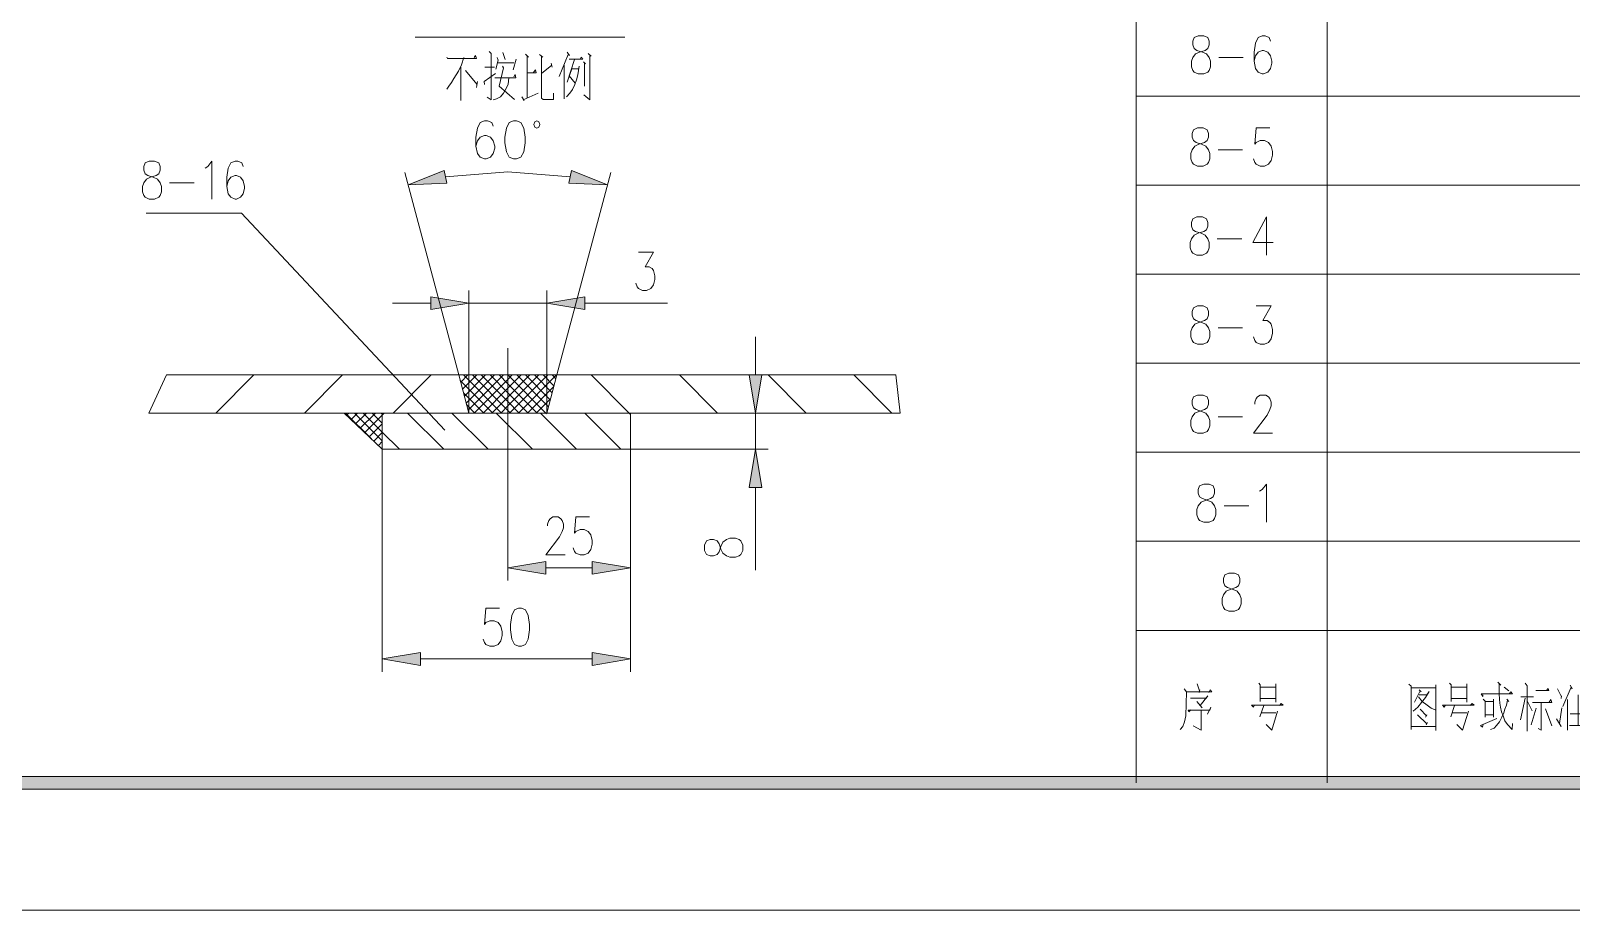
# Model space of a CAD drawing. Header units: millimetres. Extents: x 0 to 829, y 0 to 570.
# Drawn here: x 493.3 to 609.6, y 0 to 66.4 of the extents above; entities that cross this region are included whole.
import ezdxf

# ---------------------------------------------------------------- set-up
doc = ezdxf.new("R2010")
doc.units = ezdxf.units.MM

msp = doc.modelspace()

# ---------------------------------------------------------------- hatches: boundary and pattern name
h = msp.add_hatch(color=0)
h.dxf.hatch_style = 2
h.paths.add_polyline_path([(524.711083, 54.867528), (521.797139, 54.733472), (524.51, 55.805917)])
h = msp.add_hatch(color=0)
h.dxf.hatch_style = 2
h.paths.add_polyline_path([(534.13025, 55.805917), (536.843111, 54.733472), (533.929167, 54.867528)])
h = msp.add_hatch(color=0)
h.dxf.hatch_style = 2
h.paths.add_polyline_path([(523.504583, 46.287972), (526.38325, 45.808194), (523.504583, 45.328417)])
h = msp.add_hatch(color=0)
h.dxf.hatch_style = 2
h.paths.add_polyline_path([(535.135667, 46.287972), (532.257, 45.808194), (535.135667, 45.328417)])
h = msp.add_hatch(color=0)
h.dxf.hatch_style = 2
h.paths.add_polyline_path([(547.52875, 40.393056), (548.008528, 37.510861), (548.488306, 40.393056)])
h = msp.add_hatch(color=0)
h.dxf.hatch_style = 2
h.paths.add_polyline_path([(547.52875, 31.901694), (548.008528, 34.780361), (548.488306, 31.901694)])
h = msp.add_hatch(color=0)
h.dxf.hatch_style = 2
h.paths.add_polyline_path([(532.200556, 26.32075), (529.321889, 25.840972), (532.200556, 25.361194)])
h = msp.add_hatch(color=0)
h.dxf.hatch_style = 2
h.paths.add_polyline_path([(535.693056, 26.32075), (538.571722, 25.840972), (535.693056, 25.361194)])
h = msp.add_hatch(color=0)
h.dxf.hatch_style = 2
h.paths.add_polyline_path([(522.724944, 19.434528), (519.846278, 18.95475), (522.724944, 18.474972)])
h = msp.add_hatch(color=0)
h.dxf.hatch_style = 2
h.paths.add_polyline_path([(535.693056, 19.434528), (538.571722, 18.95475), (535.693056, 18.474972)])
h = msp.add_hatch(color=0)
h.dxf.hatch_style = 2
h.paths.add_polyline_path([(23.512639, 9.119306), (24.472194, 10.078861), (797.055528, 10.078861), (798.015083, 9.119306)])

# ---------------------------------------------------------------- linework, layer by layer
at = {"color": 0, "lineweight": 0}
for points in [[(0, 0), (0, 570.081833), (807.130861, 570.081833), (807.130861, 0)], [(581.434222, 65.9765), (581.127306, 65.838917), (581.025, 65.56375), (581.025, 65.288583), (581.127306, 65.016944), (581.331917, 64.879361), (581.744667, 64.741778), (582.051583, 64.604194), (582.256194, 64.329028), (582.362028, 64.057389), (582.362028, 63.644639), (582.256194, 63.369472), (582.153889, 63.231889), (581.846972, 63.097833), (581.434222, 63.097833), (581.127306, 63.231889), (581.025, 63.369472), (580.922694, 63.644639), (580.922694, 64.057389), (581.025, 64.329028), (581.229611, 64.604194), (581.536528, 64.741778), (581.949278, 64.879361), (582.153889, 65.016944), (582.256194, 65.288583), (582.256194, 65.56375), (582.153889, 65.838917), (581.846972, 65.9765)], [(529.759333, 59.559472), (529.43125, 59.421889), (529.209, 59.009139), (529.099639, 58.32475), (529.099639, 57.912), (529.209, 57.227611), (529.43125, 56.818389), (529.759333, 56.680806), (529.978056, 56.680806), (530.306139, 56.818389), (530.524861, 57.227611), (530.63775, 57.912), (530.63775, 58.32475), (530.524861, 59.009139), (530.306139, 59.421889), (529.978056, 59.559472)], [(531.731361, 59.284306), (531.667861, 59.478333), (531.512639, 59.559472), (531.357417, 59.478333), (531.293917, 59.284306), (531.357417, 59.090278), (531.512639, 59.009139), (531.667861, 59.090278)], [(581.384833, 59.02325), (581.074389, 58.889194), (580.972083, 58.614028), (580.972083, 58.338861), (581.074389, 58.063694), (581.282528, 57.929639), (581.69175, 57.792056), (582.002194, 57.654472), (582.206806, 57.379306), (582.309111, 57.104139), (582.309111, 56.694917), (582.206806, 56.41975), (582.1045, 56.282167), (581.794056, 56.144583), (581.384833, 56.144583), (581.074389, 56.282167), (580.972083, 56.41975), (580.869778, 56.694917), (580.869778, 57.104139), (580.972083, 57.379306), (581.176694, 57.654472), (581.487139, 57.792056), (581.896361, 57.929639), (582.1045, 58.063694), (582.206806, 58.338861), (582.206806, 58.614028), (582.1045, 58.889194), (581.794056, 59.02325)], [(502.25325, 56.529111), (501.942806, 56.391528), (501.8405, 56.119889), (501.8405, 55.844722), (501.942806, 55.569556), (502.150944, 55.431972), (502.560167, 55.297917), (502.870611, 55.160333), (503.075222, 54.885167), (503.177528, 54.61), (503.177528, 54.200778), (503.075222, 53.925611), (502.972917, 53.788028), (502.662472, 53.650444), (502.25325, 53.650444), (501.942806, 53.788028), (501.8405, 53.925611), (501.738194, 54.200778), (501.738194, 54.61), (501.8405, 54.885167), (502.045111, 55.160333), (502.355556, 55.297917), (502.764778, 55.431972), (502.972917, 55.569556), (503.075222, 55.844722), (503.075222, 56.119889), (502.972917, 56.391528), (502.662472, 56.529111)], [(524.711083, 54.867528), (521.797139, 54.733472), (524.51, 55.805917)], [(534.13025, 55.805917), (536.843111, 54.733472), (533.929167, 54.867528)], [(581.331917, 52.306361), (581.025, 52.168778), (580.922694, 51.893611), (580.922694, 51.621972), (581.025, 51.346806), (581.229611, 51.209222), (581.642361, 51.071639), (581.949278, 50.934056), (582.153889, 50.662417), (582.256194, 50.38725), (582.256194, 49.9745), (582.153889, 49.702861), (582.051583, 49.565278), (581.744667, 49.427694), (581.331917, 49.427694), (581.025, 49.565278), (580.922694, 49.702861), (580.816861, 49.9745), (580.816861, 50.38725), (580.922694, 50.662417), (581.127306, 50.934056), (581.434222, 51.071639), (581.846972, 51.209222), (582.051583, 51.346806), (582.153889, 51.621972), (582.153889, 51.893611), (582.051583, 52.168778), (581.744667, 52.306361)], [(523.504583, 46.287972), (526.38325, 45.808194), (523.504583, 45.328417)], [(535.135667, 46.287972), (532.257, 45.808194), (535.135667, 45.328417)], [(581.384833, 45.589472), (581.074389, 45.451889), (580.972083, 45.176722), (580.972083, 44.901556), (581.074389, 44.629917), (581.282528, 44.492333), (581.69175, 44.35475), (582.002194, 44.217167), (582.206806, 43.942), (582.309111, 43.670361), (582.309111, 43.257611), (582.206806, 42.982444), (582.1045, 42.844861), (581.794056, 42.710806), (581.384833, 42.710806), (581.074389, 42.844861), (580.972083, 42.982444), (580.869778, 43.257611), (580.869778, 43.670361), (580.972083, 43.942), (581.176694, 44.217167), (581.487139, 44.35475), (581.896361, 44.492333), (582.1045, 44.629917), (582.206806, 44.901556), (582.206806, 45.176722), (582.1045, 45.451889), (581.794056, 45.589472)], [(547.52875, 40.393056), (548.008528, 37.510861), (548.488306, 40.393056)], [(581.384833, 38.869056), (581.074389, 38.735), (580.972083, 38.459833), (580.972083, 38.184667), (581.074389, 37.9095), (581.282528, 37.771917), (581.69175, 37.637861), (582.002194, 37.500278), (582.206806, 37.225111), (582.309111, 36.949944), (582.309111, 36.540722), (582.206806, 36.265556), (582.1045, 36.127972), (581.794056, 35.990389), (581.384833, 35.990389), (581.074389, 36.127972), (580.972083, 36.265556), (580.869778, 36.540722), (580.869778, 36.949944), (580.972083, 37.225111), (581.176694, 37.500278), (581.487139, 37.637861), (581.896361, 37.771917), (582.1045, 37.9095), (582.206806, 38.184667), (582.206806, 38.459833), (582.1045, 38.735), (581.794056, 38.869056)], [(547.52875, 31.901694), (548.008528, 34.780361), (548.488306, 31.901694)], [(581.846972, 32.152167), (581.536528, 32.014583), (581.434222, 31.739417), (581.434222, 31.467778), (581.536528, 31.192611), (581.744667, 31.055028), (582.153889, 30.917444), (582.464333, 30.779861), (582.668944, 30.508222), (582.77125, 30.233056), (582.77125, 29.820306), (582.668944, 29.548667), (582.566639, 29.411083), (582.256194, 29.2735), (581.846972, 29.2735), (581.536528, 29.411083), (581.434222, 29.548667), (581.331917, 29.820306), (581.331917, 30.233056), (581.434222, 30.508222), (581.642361, 30.779861), (581.949278, 30.917444), (582.362028, 31.055028), (582.566639, 31.192611), (582.668944, 31.467778), (582.668944, 31.739417), (582.566639, 32.014583), (582.256194, 32.152167)], [(544.170306, 27.139194), (544.307889, 26.82875), (544.583056, 26.726444), (544.854694, 26.726444), (545.129861, 26.82875), (545.267444, 27.033361), (545.405028, 27.446111), (545.542611, 27.756556), (545.817778, 27.961167), (546.089417, 28.063472), (546.502167, 28.063472), (546.777333, 27.961167), (546.911389, 27.858861), (547.048972, 27.548417), (547.048972, 27.139194), (546.911389, 26.82875), (546.777333, 26.726444), (546.502167, 26.624139), (546.089417, 26.624139), (545.817778, 26.726444), (545.542611, 26.931056), (545.405028, 27.2415), (545.267444, 27.650722), (545.129861, 27.858861), (544.854694, 27.961167), (544.583056, 27.961167), (544.307889, 27.858861), (544.170306, 27.548417)], [(532.200556, 26.32075), (529.321889, 25.840972), (532.200556, 25.361194)], [(535.693056, 26.32075), (538.571722, 25.840972), (535.693056, 25.361194)], [(583.748444, 25.435278), (583.441528, 25.297694), (583.339222, 25.022528), (583.339222, 24.747361), (583.441528, 24.475722), (583.646139, 24.338139), (584.058889, 24.200556), (584.365806, 24.062972), (584.570417, 23.787806), (584.672722, 23.516167), (584.672722, 23.103417), (584.570417, 22.82825), (584.468111, 22.690667), (584.161194, 22.556611), (583.748444, 22.556611), (583.441528, 22.690667), (583.339222, 22.82825), (583.233389, 23.103417), (583.233389, 23.516167), (583.339222, 23.787806), (583.543833, 24.062972), (583.85075, 24.200556), (584.2635, 24.338139), (584.468111, 24.475722), (584.570417, 24.747361), (584.570417, 25.022528), (584.468111, 25.297694), (584.161194, 25.435278)], [(530.133278, 22.792972), (529.826361, 22.655389), (529.62175, 22.242639), (529.515917, 21.55825), (529.515917, 21.1455), (529.62175, 20.461111), (529.826361, 20.051889), (530.133278, 19.914306), (530.341417, 19.914306), (530.648333, 20.051889), (530.852944, 20.461111), (530.958778, 21.1455), (530.958778, 21.55825), (530.852944, 22.242639), (530.648333, 22.655389), (530.341417, 22.792972)], [(522.724944, 19.434528), (519.846278, 18.95475), (522.724944, 18.474972)], [(535.693056, 19.434528), (538.571722, 18.95475), (535.693056, 18.474972)], [(23.512639, 9.119306), (24.472194, 10.078861), (797.055528, 10.078861), (798.015083, 9.119306)]]:
    msp.add_lwpolyline(points, close=True, dxfattribs=at)
for points in [[(576.756389, 21.11375), (576.756389, 135.942917)], [(591.15325, 21.11375), (591.15325, 135.942917)], [(522.336889, 65.874194), (538.1625, 65.874194)], [(586.884639, 65.56375), (586.782333, 65.838917), (586.475417, 65.9765), (586.267278, 65.9765), (585.960361, 65.838917), (585.75575, 65.426167), (585.649917, 64.741778), (585.649917, 64.057389), (585.75575, 63.507056), (585.960361, 63.231889), (586.267278, 63.097833), (586.369583, 63.097833), (586.680028, 63.231889), (586.884639, 63.507056), (586.986944, 63.919806), (586.986944, 64.057389), (586.884639, 64.466611), (586.680028, 64.741778), (586.369583, 64.879361), (586.267278, 64.879361), (585.960361, 64.741778), (585.75575, 64.466611), (585.649917, 64.057389)], [(524.704028, 64.367833), (524.760472, 64.254944), (526.947694, 64.254944), (526.89125, 64.48425), (526.774833, 64.329028)], [(525.998722, 64.254944), (525.998722, 64.329028), (525.825861, 63.792806), (525.596556, 63.295389), (525.423694, 63.02375), (525.250833, 62.755639), (525.077972, 62.448722), (524.876889, 62.180611), (524.704028, 61.951306)], [(527.900194, 64.791167), (528.073056, 64.639472), (528.073056, 61.143444), (527.755556, 61.337472)], [(528.503444, 64.329028), (528.588111, 64.138528), (528.418778, 63.447083)], [(528.933833, 64.713556), (529.106694, 64.177333)], [(529.942778, 64.216139), (529.713472, 63.408278)], [(530.662444, 64.600667), (530.89175, 64.367833)], [(530.778861, 64.445444), (530.778861, 61.259861)], [(531.699611, 64.561861), (531.957139, 64.367833)], [(531.872472, 64.445444), (531.872472, 61.337472), (531.872472, 61.259861), (531.988889, 61.18225), (532.765, 61.18225), (532.765, 61.644389)], [(533.802167, 64.752361), (533.975028, 64.48425), (533.886833, 64.561861), (533.195389, 62.910861)], [(534.348972, 64.177333), (533.802167, 62.487528), (534.147889, 63.485889), (534.666472, 63.485889)], [(533.946806, 64.216139), (534.980444, 64.216139), (534.867556, 64.367833), (534.779361, 64.216139)], [(535.040417, 64.022111), (535.181528, 63.870417), (535.096861, 63.909222), (535.096861, 62.180611)], [(535.386139, 64.639472), (535.615444, 64.445444), (535.499028, 64.523056), (535.499028, 61.143444), (535.068639, 61.527972)], [(582.979389, 64.329028), (584.827944, 64.329028)], [(525.769417, 63.602306), (525.769417, 61.104639)], [(526.115139, 63.369472), (526.975917, 62.335833)], [(527.554472, 62.297028), (527.522722, 62.526333), (528.387028, 63.140167)], [(527.582694, 63.602306), (528.302361, 63.602306)], [(529.395972, 62.794444), (529.339528, 62.335833), (529.194889, 61.990111), (528.993806, 61.644389), (528.760972, 61.376278), (528.475222, 61.221056), (528.214167, 61.143444)], [(528.330583, 62.794444), (529.914556, 62.794444), (529.886333, 63.062556), (529.769917, 62.872056)], [(528.531667, 63.948028), (529.769917, 63.948028)], [(528.905611, 63.676389), (528.993806, 63.5635), (528.676306, 62.180611), (529.826361, 61.18225)], [(530.778861, 63.178972), (531.470306, 63.178972), (531.410333, 63.408278), (531.237472, 63.178972)], [(532.648583, 63.754), (531.872472, 63.140167)], [(532.592139, 63.909222), (532.676806, 63.602306)], [(533.569333, 63.754), (533.569333, 61.221056)], [(534.694694, 63.676389), (534.6065, 63.02375), (534.493611, 62.64275), (534.377194, 62.297028), (534.204333, 61.9125), (534.00325, 61.644389), (533.742194, 61.376278)], [(533.946806, 62.949667), (534.405417, 62.409917)], [(527.035889, 62.526333), (526.947694, 62.064194)], [(530.489583, 61.143444), (531.611417, 61.644389)], [(530.373167, 61.376278), (530.546028, 61.104639)], [(576.756389, 61.425667), (749.508139, 61.425667)], [(528.22475, 59.146722), (528.111861, 59.421889), (527.783778, 59.559472), (527.565056, 59.559472), (527.236972, 59.421889), (527.01825, 59.009139), (526.905361, 58.32475), (526.905361, 57.640361), (527.01825, 57.090028), (527.236972, 56.818389), (527.565056, 56.680806), (527.674417, 56.680806), (528.0025, 56.818389), (528.22475, 57.090028), (528.334111, 57.502778), (528.334111, 57.640361), (528.22475, 58.049583), (528.0025, 58.32475), (527.674417, 58.462333), (527.565056, 58.462333), (527.236972, 58.32475), (527.01825, 58.049583), (526.905361, 57.640361)], [(586.83525, 59.02325), (585.805139, 59.02325), (585.702833, 57.792056), (585.805139, 57.929639), (586.115583, 58.063694), (586.4225, 58.063694), (586.729417, 57.929639), (586.937556, 57.654472), (587.039861, 57.241722), (587.039861, 56.966556), (586.937556, 56.557333), (586.729417, 56.282167), (586.4225, 56.144583), (586.115583, 56.144583), (585.805139, 56.282167), (585.702833, 56.41975), (585.600528, 56.694917)], [(582.926472, 57.379306), (584.778556, 57.379306)], [(506.468944, 55.982306), (506.673556, 56.119889), (506.984, 56.529111), (506.984, 53.650444)], [(509.347611, 56.119889), (509.245306, 56.391528), (508.934861, 56.529111), (508.73025, 56.529111), (508.423333, 56.391528), (508.215194, 55.982306), (508.112889, 55.297917), (508.112889, 54.61), (508.215194, 54.063194), (508.423333, 53.788028), (508.73025, 53.650444), (508.832556, 53.650444), (509.143, 53.788028), (509.347611, 54.063194), (509.449917, 54.472417), (509.449917, 54.61), (509.347611, 55.02275), (509.143, 55.297917), (508.832556, 55.431972), (508.73025, 55.431972), (508.423333, 55.297917), (508.215194, 55.02275), (508.112889, 54.61)], [(503.794889, 54.885167), (505.646972, 54.885167)], [(525.62125, 40.382472), (521.550194, 55.661278)], [(534.027944, 55.336722), (529.318361, 55.72125), (524.612306, 55.336722)], [(533.019, 40.382472), (537.090056, 55.661278)], [(576.756389, 54.70525), (749.508139, 54.70525)], [(509.227667, 52.595639), (502.031, 52.595639)], [(509.227667, 52.595639), (524.569972, 36.216167)], [(586.577722, 52.306361), (585.547611, 50.38725), (587.08925, 50.38725)], [(586.577722, 52.306361), (586.577722, 49.427694)], [(582.873556, 50.662417), (584.725639, 50.662417)], [(539.1785, 49.646417), (540.310917, 49.646417), (539.693556, 48.552806), (540.000472, 48.552806), (540.208611, 48.415222), (540.310917, 48.277639), (540.413222, 47.864889), (540.413222, 47.59325), (540.310917, 47.1805), (540.102778, 46.905333), (539.795861, 46.76775), (539.488944, 46.76775), (539.1785, 46.905333), (539.076194, 47.042917), (538.973889, 47.318083)], [(576.756389, 47.988361), (749.508139, 47.988361)], [(526.38325, 37.510861), (526.38325, 46.76775)], [(532.257, 37.510861), (532.257, 46.76775)], [(523.504583, 45.808194), (520.625917, 45.808194)], [(526.38325, 45.808194), (532.257, 45.808194)], [(535.135667, 45.808194), (541.372778, 45.808194)], [(585.805139, 45.589472), (586.937556, 45.589472), (586.320194, 44.492333), (586.627111, 44.492333), (586.83525, 44.35475), (586.937556, 44.217167), (587.039861, 43.804417), (587.039861, 43.532778), (586.937556, 43.120028), (586.729417, 42.844861), (586.4225, 42.710806), (586.115583, 42.710806), (585.805139, 42.844861), (585.702833, 42.982444), (585.600528, 43.257611)], [(548.008528, 40.393056), (548.008528, 43.271722)], [(582.926472, 43.942), (584.778556, 43.942)], [(529.321889, 42.407417), (529.321889, 25.608139)], [(576.756389, 41.271472), (749.508139, 41.271472)], [(503.544417, 40.382472), (502.228556, 37.510861)], [(503.544417, 40.382472), (558.616556, 40.382472)], [(507.280333, 37.510861), (510.148417, 40.382472)], [(513.969, 37.510861), (516.837083, 40.382472)], [(520.657667, 37.510861), (523.52575, 40.382472)], [(526.38325, 37.510861), (525.62125, 40.382472)], [(528.178889, 37.510861), (525.734139, 39.959139)], [(525.765889, 39.839194), (526.309167, 40.382472)], [(525.907, 39.310028), (526.975917, 40.382472)], [(528.849167, 37.510861), (525.981083, 40.382472)], [(526.048111, 38.784389), (527.646194, 40.382472)], [(526.185694, 38.255222), (528.312944, 40.382472)], [(526.326806, 37.726056), (528.983222, 40.382472)], [(529.321889, 37.708417), (526.647833, 40.382472)], [(526.781889, 37.510861), (529.321889, 40.050861)], [(529.321889, 38.378694), (527.318111, 40.382472)], [(529.321889, 39.048972), (527.984861, 40.382472)], [(529.321889, 39.715722), (528.655139, 40.382472)], [(529.321889, 39.380583), (530.32025, 40.382472)], [(529.321889, 40.050861), (529.649972, 40.382472)], [(529.321889, 38.713833), (530.990528, 40.382472)], [(529.321889, 38.043556), (531.657278, 40.382472)], [(532.242889, 37.461472), (529.321889, 40.382472)], [(531.523222, 37.510861), (529.321889, 39.715722)], [(529.455944, 37.510861), (532.327556, 40.382472)], [(532.384, 37.990639), (529.992167, 40.382472)], [(530.126222, 37.510861), (532.994306, 40.382472)], [(532.525111, 38.519806), (530.662444, 40.382472)], [(532.662694, 39.048972), (531.329194, 40.382472)], [(532.803806, 39.574611), (531.999472, 40.382472)], [(532.257, 37.510861), (533.019, 40.382472)], [(532.944917, 40.103778), (532.666222, 40.382472)], [(538.472944, 37.510861), (535.604861, 40.382472)], [(545.1475, 37.510861), (542.275889, 40.382472)], [(551.850278, 37.510861), (548.978667, 40.382472)], [(558.299056, 37.510861), (555.430972, 40.382472)], [(558.616556, 40.382472), (558.934056, 37.510861)], [(527.512139, 37.510861), (525.974028, 39.048972)], [(527.452167, 37.510861), (529.321889, 39.380583)], [(528.118917, 37.510861), (529.321889, 38.713833)], [(530.856472, 37.510861), (529.321889, 39.048972)], [(530.186194, 37.510861), (529.321889, 38.378694)], [(530.7965, 37.510861), (532.786167, 39.504056)], [(531.46325, 37.510861), (532.54275, 38.590361)], [(585.702833, 38.184667), (585.702833, 38.32225), (585.805139, 38.597417), (585.907444, 38.735), (586.115583, 38.869056), (586.524806, 38.869056), (586.729417, 38.735), (586.83525, 38.597417), (586.937556, 38.32225), (586.937556, 38.047083), (586.83525, 37.771917), (586.627111, 37.362694), (585.600528, 35.990389), (587.039861, 35.990389)], [(502.228556, 37.510861), (558.934056, 37.510861)], [(519.846278, 34.780361), (516.964083, 37.510861)], [(519.024306, 35.56), (517.073444, 37.510861)], [(517.144, 37.341528), (517.313333, 37.510861)], [(517.486194, 37.016972), (517.980083, 37.510861)], [(519.846278, 35.408306), (517.740194, 37.510861)], [(517.828389, 36.692417), (518.650361, 37.510861)], [(518.174111, 36.367861), (519.320639, 37.510861)], [(519.846278, 36.075056), (518.410472, 37.510861)], [(518.516306, 36.039778), (519.987389, 37.510861)], [(519.846278, 36.745333), (519.077222, 37.510861)], [(519.846278, 37.415611), (519.7475, 37.510861)], [(519.846278, 37.510861), (519.846278, 34.780361)], [(524.485306, 34.780361), (521.754806, 37.510861)], [(527.829639, 34.780361), (525.099139, 37.510861)], [(526.841861, 37.510861), (526.217444, 38.135278)], [(531.173972, 34.780361), (528.439944, 37.510861)], [(528.789194, 37.510861), (529.321889, 38.043556)], [(529.519444, 37.510861), (529.321889, 37.708417)], [(534.514778, 34.780361), (531.784278, 37.510861)], [(537.859111, 34.780361), (535.128611, 37.510861)], [(538.571722, 37.412083), (538.472944, 37.510861)], [(538.472944, 37.510861), (548.968083, 37.510861)], [(538.571722, 37.510861), (538.571722, 34.780361)], [(548.008528, 37.510861), (548.008528, 34.780361)], [(582.926472, 37.225111), (584.778556, 37.225111)], [(518.8585, 35.715222), (519.846278, 36.703)], [(519.846278, 37.027556), (519.846278, 34.780361)], [(521.140972, 34.780361), (519.846278, 36.075056)], [(519.204222, 35.390667), (519.846278, 36.032722)], [(519.546417, 35.066111), (519.846278, 35.362444)], [(519.846278, 34.780361), (538.571722, 34.780361)], [(519.846278, 34.780361), (519.846278, 17.995194)], [(529.321889, 34.780361), (529.321889, 24.881417)], [(538.571722, 34.780361), (538.571722, 24.881417)], [(538.571722, 34.780361), (538.571722, 17.995194)], [(538.571722, 34.780361), (548.968083, 34.780361)], [(576.756389, 34.551056), (749.508139, 34.551056)], [(548.008528, 31.901694), (548.008528, 25.664583)], [(586.062667, 31.605361), (586.267278, 31.739417), (586.577722, 32.152167), (586.577722, 29.2735)], [(583.388611, 30.508222), (585.240694, 30.508222)], [(532.302861, 28.994806), (532.302861, 29.132389), (532.405167, 29.407556), (532.507472, 29.541611), (532.712083, 29.679194), (533.124833, 29.679194), (533.329444, 29.541611), (533.43175, 29.407556), (533.534056, 29.132389), (533.534056, 28.857222), (533.43175, 28.582056), (533.227139, 28.172833), (532.197028, 26.800528), (533.636361, 26.800528)], [(535.488444, 29.679194), (534.461861, 29.679194), (534.356028, 28.444472), (534.461861, 28.582056), (534.768778, 28.719639), (535.079222, 28.719639), (535.386139, 28.582056), (535.59075, 28.310417), (535.693056, 27.897667), (535.693056, 27.6225), (535.59075, 27.213278), (535.386139, 26.938111), (535.079222, 26.800528), (534.768778, 26.800528), (534.461861, 26.938111), (534.356028, 27.075694), (534.253722, 27.350861)], [(576.756389, 27.834167), (749.508139, 27.834167)], [(532.200556, 25.840972), (535.693056, 25.840972)], [(528.693944, 22.792972), (527.667361, 22.792972), (527.565056, 21.55825), (527.667361, 21.695833), (527.974278, 21.833417), (528.284722, 21.833417), (528.591639, 21.695833), (528.79625, 21.420667), (528.902083, 21.011444), (528.902083, 20.736278), (528.79625, 20.323528), (528.591639, 20.051889), (528.284722, 19.914306), (527.974278, 19.914306), (527.667361, 20.051889), (527.565056, 20.185944), (527.46275, 20.461111)], [(576.756389, 21.11375), (749.508139, 21.11375)], [(576.756389, 9.599083), (576.756389, 21.11375)], [(591.15325, 9.599083), (591.15325, 21.11375)], [(522.724944, 18.95475), (535.693056, 18.95475)], [(580.375889, 16.7005), (580.54875, 16.471194), (580.492306, 14.664972), (580.407639, 14.206361), (580.263, 13.860639), (580.061917, 13.627806)], [(580.5805, 16.471194), (582.450222, 16.471194), (582.333806, 16.622889), (582.220917, 16.432389)], [(581.356611, 17.085028), (581.529472, 16.548806), (581.557694, 16.622889), (581.50125, 16.432389)], [(586.006222, 17.123833), (586.119111, 17.007417), (586.119111, 15.740944)], [(586.090889, 16.816917), (587.272694, 16.816917)], [(587.300917, 17.085028), (587.300917, 15.702139)], [(597.326861, 17.046222), (597.499722, 16.891), (597.499722, 13.627806), (597.499722, 13.860639), (599.372972, 13.860639), (599.372972, 13.553722), (599.372972, 17.007417), (599.372972, 16.778111), (597.499722, 16.778111)], [(598.1065, 16.238361), (598.681528, 16.238361), (598.854389, 16.51), (598.596861, 16.047861), (598.279361, 15.663333), (598.018306, 15.317611), (597.644361, 15.010694)], [(598.1065, 16.622889), (598.251139, 16.471194), (598.191167, 16.548806), (597.760778, 15.702139)], [(600.410139, 17.123833), (600.523028, 17.007417), (600.523028, 15.740944)], [(600.494806, 16.816917), (601.676611, 16.816917)], [(601.704833, 17.085028), (601.704833, 15.702139)], [(602.914861, 16.238361), (602.914861, 16.125472), (602.798444, 16.315972), (605.158528, 16.315972), (605.017417, 16.471194), (604.929222, 16.354778)], [(604.036694, 17.201444), (604.266, 16.968611), (604.153111, 17.085028), (604.153111, 16.315972), (604.181333, 15.931444), (604.209556, 15.624528), (604.237778, 15.317611), (604.325972, 14.971889), (604.438861, 14.664972), (604.5835, 14.280444), (604.784583, 14.012333), (605.130306, 13.627806), (605.158528, 14.089944)], [(604.872778, 16.548806), (604.527056, 16.816917)], [(606.111028, 17.123833), (606.252139, 16.929806), (606.252139, 13.514917)], [(606.915361, 16.584083), (607.896083, 16.584083), (607.836111, 16.739306), (607.751444, 16.622889)], [(608.555778, 16.7005), (608.845056, 16.086667), (608.845056, 16.164278), (608.816833, 15.97025)], [(609.508278, 16.968611), (609.652917, 16.7005), (609.592944, 16.816917), (608.961472, 15.356417)], [(580.86625, 15.127111), (580.721611, 14.971889), (580.665167, 15.088306), (582.305583, 15.088306), (582.393778, 15.317611), (582.132722, 14.781389)], [(580.838028, 16.009056), (582.019833, 16.009056), (582.160944, 16.164278), (581.585917, 15.434028), (581.730556, 15.278806), (581.328389, 15.740944)], [(581.645889, 15.127111), (581.645889, 13.592528), (581.039111, 13.899444)], [(585.6605, 15.434028), (585.604056, 15.317611), (585.459417, 15.472833), (587.847722, 15.472833), (587.703083, 15.585722), (587.561972, 15.434028)], [(586.090889, 15.97025), (587.272694, 15.97025)], [(586.380167, 15.434028), (586.090889, 14.590889)], [(598.046528, 16.086667), (598.335806, 15.740944), (598.70975, 15.472833), (599.02725, 15.243528), (599.316528, 15.127111)], [(598.191167, 15.165917), (598.653306, 14.664972), (598.681528, 14.742583), (598.596861, 14.552083)], [(600.064417, 15.434028), (600.004444, 15.317611), (599.863333, 15.472833), (602.251639, 15.472833), (602.107, 15.585722), (601.962361, 15.434028)], [(600.494806, 15.97025), (601.676611, 15.97025)], [(600.784083, 15.434028), (600.494806, 14.590889)], [(602.943083, 15.931444), (603.087722, 15.77975), (603.087722, 14.552083), (603.087722, 14.742583), (603.719194, 14.742583), (603.719194, 14.552083), (603.719194, 15.931444), (603.719194, 15.740944), (603.087722, 15.740944)], [(604.728139, 15.931444), (604.872778, 15.740944), (604.784583, 15.857361), (604.699917, 15.472833), (604.5835, 15.165917), (604.498833, 14.897806), (604.354194, 14.552083), (604.181333, 14.206361), (603.952028, 13.93825), (603.779167, 13.744222), (603.489889, 13.627806)], [(606.111028, 16.009056), (605.765306, 14.358056)], [(605.793528, 16.086667), (606.7425, 16.086667)], [(606.283889, 15.740944), (606.629611, 15.0495)], [(606.943583, 15.243528), (606.569639, 13.973528)], [(606.657833, 15.663333), (608.125389, 15.663333), (608.037194, 15.896167), (607.924306, 15.702139)], [(607.317528, 15.663333), (607.317528, 13.592528), (607.088222, 13.705417)], [(607.635028, 15.204722), (608.125389, 13.899444)], [(608.471111, 14.435667), (608.816833, 13.860639), (608.700417, 14.089944), (608.873278, 15.278806)], [(609.307194, 15.896167), (609.307194, 13.592528)], [(610.111528, 16.238361), (610.111528, 13.93825), (609.448306, 13.93825), (610.686556, 13.93825), (610.545444, 14.167556), (610.45725, 14.012333)], [(586.179083, 14.897806), (587.300917, 14.897806)], [(587.417333, 15.010694), (586.983417, 13.592528), (586.553028, 14.012333)], [(597.990083, 14.742583), (598.681528, 14.051139), (598.737972, 14.167556), (598.625083, 13.973528)], [(600.583, 14.897806), (601.704833, 14.897806)], [(601.82125, 15.010694), (601.387333, 13.592528), (600.956944, 14.012333)], [(602.943083, 14.012333), (602.886639, 13.821833), (602.742, 13.93825), (603.98025, 14.474472)], [(609.508278, 14.820194), (610.573667, 14.820194), (610.45725, 14.971889), (610.340833, 14.820194)]]:
    msp.add_lwpolyline(points, dxfattribs=at)

doc.saveas('drawing.dxf')
